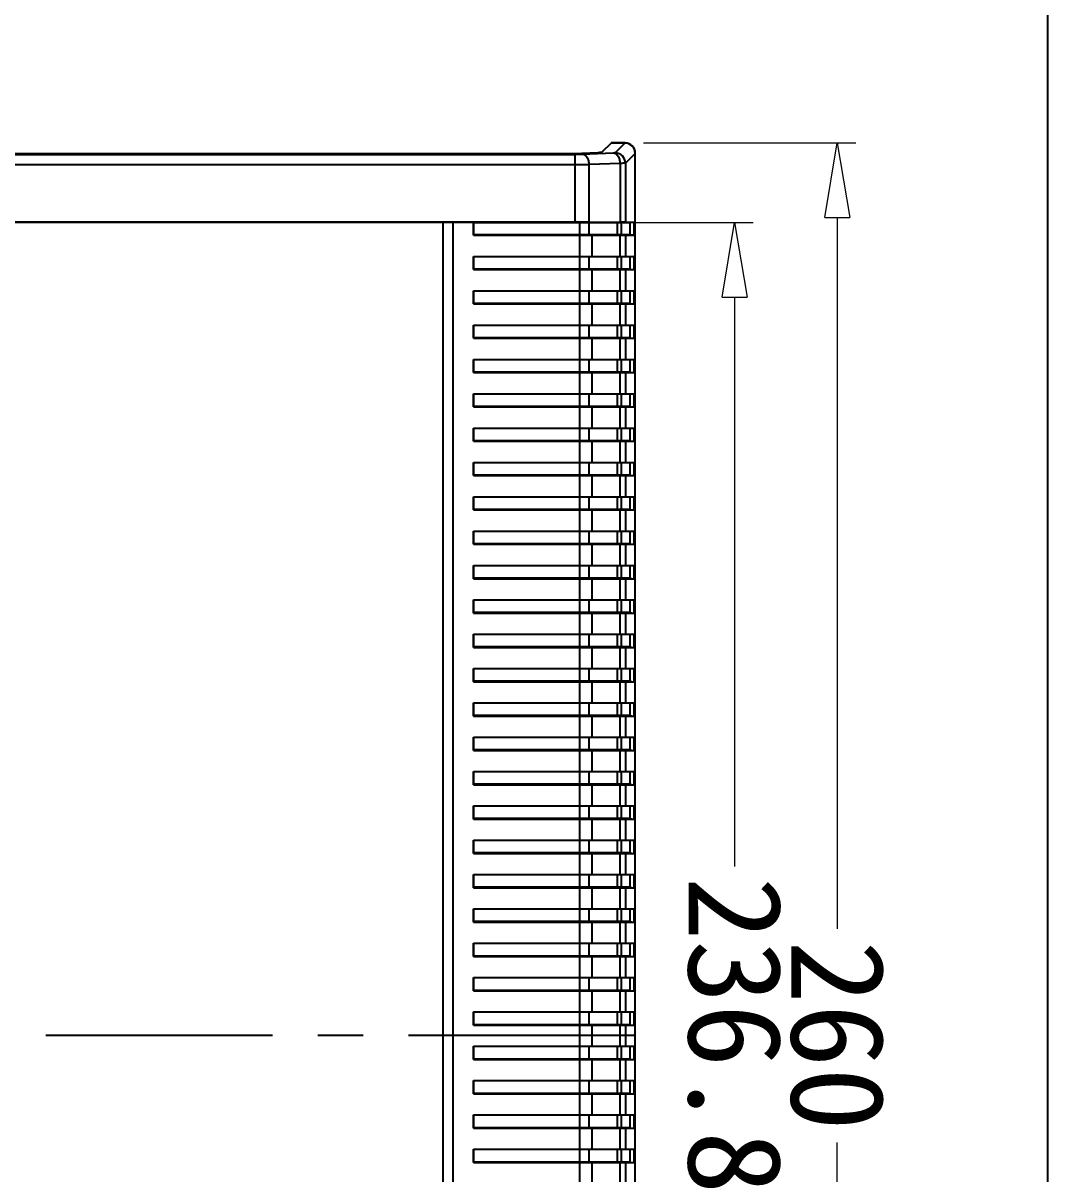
# Model space of a CAD drawing. Header units: millimetres. Extents: x 10368 to 13229, y -13270 to -11269.
# Drawn here: x 11633.5 to 11782.7, y -13098.8 to -12931.3 of the extents above; entities that cross this region are included whole.
import ezdxf

# ---------------------------------------------------------------- set-up
doc = ezdxf.new("R2010")
doc.units = ezdxf.units.MM
doc.linetypes.add('CENTER', pattern=[50.8, 31.75, -6.35, 6.35, -6.35])
doc.layers.add('dim', color=3, linetype='Continuous', lineweight=9)
doc.styles.add('FFS', font='simfang.ttf')
doc.dimstyles.new('YanXiu', dxfattribs={"dimtxt": 2.5, "dimasz": 2.2, "dimexe": 0.66, "dimexo": 0.66, "dimgap": 0.66, "dimtad": 0, "dimzin": 1, "dimdsep": 46, "dimtxsty": 'FFS', "dimcen": 0, "dimclrd": 256, "dimclre": 131, "dimclrt": 42, "dimazin": 0, "dimtfac": 1, "dimtofl": 0, "dimtmove": 0, "dimatfit": 3, "dimfxl": 0, "dimlwd": 5, "dimlwe": 5, "dimarcsym": 0})

# ---------------------------------------------------------------- blocks, each defined once
blk = doc.blocks.new('_ClosedBlank')
at = {"color": 0, "linetype": 'ByBlock', "lineweight": -2}
for p, q in [((-1, 0.167), (0, 0)), ((-1, 0.167), (-1, -0.167)), ((0, 0), (-1, -0.167))]:
    blk.add_line(p, q, dxfattribs=at)
blk = doc.blocks.new('*D30')
at = {"layer": 'Defpoints', "color": 0}
for p in [(-619.22, 912.88), (-661.67, 676.08), (-619.22, 676.08)]:
    blk.add_point(p, dxfattribs=at)
at = {"layer": 'dim', "color": 131, "lineweight": 5}
for p, q in [((-621.94, 912.88), (-664.38, 912.88)), ((-621.94, 676.08), (-664.38, 676.08))]:
    blk.add_line(p, q, dxfattribs=at)
at = {"layer": 'dim', "lineweight": 5}
for p, q in [((-661.67, 902), (-661.67, 819.11)), ((-661.67, 686.96), (-661.67, 769.86))]:
    blk.add_line(p, q, dxfattribs=at)
at = {"layer": 'dim', "lineweight": 5, "xscale": 10.88, "yscale": 10.88, "zscale": 10.88}
for p, rotation in [((-661.67, 912.88), 90), ((-661.67, 676.08), 270)]:
    blk.add_blockref('_ClosedBlank', p, dxfattribs=dict(at, rotation=rotation))
at = {"layer": 'dim', "color": 42, "insert": (-661.67, 794.48), "char_height": 13.6, "attachment_point": 5, "rotation": 90, "style": 'FFS'}
blk.add_mtext('236.8', dxfattribs=at)
blk = doc.blocks.new('*D31')
at = {"layer": 'Defpoints', "color": 0}
for p in [(-676.63, 924.48), (-645.73, 924.48), (-645.73, 664.48)]:
    blk.add_point(p, dxfattribs=at)
at = {"layer": 'dim', "color": 131, "lineweight": 5}
for p, q in [((-648.44, 924.48), (-679.35, 924.48)), ((-648.44, 664.48), (-679.35, 664.48))]:
    blk.add_line(p, q, dxfattribs=at)
at = {"layer": 'dim', "lineweight": 5}
for p, q in [((-676.63, 913.6), (-676.63, 810.03)), ((-676.63, 675.36), (-676.63, 778.94))]:
    blk.add_line(p, q, dxfattribs=at)
at = {"layer": 'dim', "lineweight": 5, "xscale": 10.88, "yscale": 10.88, "zscale": 10.88}
for p, rotation in [((-676.63, 924.48), 90), ((-676.63, 664.48), 270)]:
    blk.add_blockref('_ClosedBlank', p, dxfattribs=dict(at, rotation=rotation))
at = {"layer": 'dim', "color": 42, "insert": (-676.63, 794.48), "char_height": 13.6, "attachment_point": 5, "rotation": 90, "style": 'FFS'}
blk.add_mtext('260', dxfattribs=at)
blk = doc.blocks.new('u58')
at = {"color": 7, "linetype": 'Continuous'}
for p, q in [((-647.224, 937.658), (-647.224, 680.655)), ((-647.203, 937.636), (-647.203, 680.677)), ((-639.119, 690.676), (-639.119, 927.638)), ((-620.724, 927.609), (-620.724, 690.704)), ((-619.224, 927.557), (-619.224, 690.757)), ((-645.774, 827.609), (-645.774, 830.704)), ((-644.975, 827.609), (-644.975, 830.704)), ((-640.917, 827.609), (-640.917, 830.704)), ((-645.774, 827.609), (-647.006, 827.609)), ((-646.406, 827.557), (-647.006, 827.609)), ((-647.006, 825.704), (-647.006, 827.609)), ((-646.406, 827.557), (-623.724, 827.557)), ((-646.406, 825.757), (-646.406, 827.557)), ((-644.975, 827.609), (-645.774, 827.609)), ((-645.774, 827.609), (-645.175, 827.557)), ((-645.175, 825.757), (-645.175, 827.557)), ((-623.672, 827.609), (-644.975, 827.609)), ((-644.975, 827.609), (-644.56, 827.557)), ((-644.56, 825.757), (-644.56, 827.557)), ((-640.917, 827.609), (-640.502, 827.557)), ((-640.502, 827.557), (-640.502, 825.757)), ((-623.672, 827.609), (-623.724, 827.557)), ((-623.724, 827.557), (-623.724, 825.757)), ((-623.672, 827.609), (-623.672, 825.704)), ((-646.406, 825.757), (-647.006, 825.704)), ((-645.774, 825.704), (-647.006, 825.704)), ((-646.406, 825.757), (-623.724, 825.757)), ((-645.175, 825.757), (-645.774, 825.704)), ((-644.975, 825.704), (-645.774, 825.704)), ((-645.774, 822.609), (-645.774, 825.704)), ((-644.56, 825.757), (-644.975, 825.704)), ((-623.672, 825.704), (-644.975, 825.704)), ((-644.975, 822.609), (-644.975, 825.704)), ((-640.502, 825.757), (-640.917, 825.704)), ((-640.917, 822.609), (-640.917, 825.704)), ((-623.724, 825.757), (-623.672, 825.704)), ((-645.774, 822.609), (-647.006, 822.609)), ((-646.406, 822.557), (-647.006, 822.609)), ((-647.006, 820.704), (-647.006, 822.609)), ((-646.406, 822.557), (-623.724, 822.557)), ((-646.406, 820.757), (-646.406, 822.557)), ((-644.975, 822.609), (-645.774, 822.609)), ((-645.774, 822.609), (-645.175, 822.557)), ((-645.175, 820.757), (-645.175, 822.557)), ((-623.672, 822.609), (-644.975, 822.609)), ((-644.975, 822.609), (-644.56, 822.557)), ((-644.56, 820.757), (-644.56, 822.557)), ((-640.917, 822.609), (-640.502, 822.557)), ((-640.502, 822.557), (-640.502, 820.757)), ((-623.672, 822.609), (-623.724, 822.557)), ((-623.724, 822.557), (-623.724, 820.757)), ((-623.672, 822.609), (-623.672, 820.704)), ((-646.406, 820.757), (-647.006, 820.704)), ((-645.774, 820.704), (-647.006, 820.704)), ((-646.406, 820.757), (-623.724, 820.757)), ((-645.175, 820.757), (-645.774, 820.704)), ((-644.975, 820.704), (-645.774, 820.704)), ((-645.774, 817.609), (-645.774, 820.704)), ((-644.56, 820.757), (-644.975, 820.704)), ((-623.672, 820.704), (-644.975, 820.704)), ((-644.975, 817.609), (-644.975, 820.704)), ((-640.502, 820.757), (-640.917, 820.704)), ((-640.917, 817.609), (-640.917, 820.704)), ((-623.724, 820.757), (-623.672, 820.704)), ((-645.774, 817.609), (-647.006, 817.609)), ((-646.406, 817.557), (-647.006, 817.609)), ((-647.006, 815.704), (-647.006, 817.609)), ((-646.406, 817.557), (-623.724, 817.557)), ((-646.406, 815.757), (-646.406, 817.557)), ((-644.975, 817.609), (-645.774, 817.609)), ((-645.774, 817.609), (-645.175, 817.557)), ((-645.175, 815.757), (-645.175, 817.557)), ((-623.672, 817.609), (-644.975, 817.609)), ((-644.975, 817.609), (-644.56, 817.557)), ((-644.56, 815.757), (-644.56, 817.557)), ((-640.917, 817.609), (-640.502, 817.557)), ((-640.502, 817.557), (-640.502, 815.757)), ((-623.672, 817.609), (-623.724, 817.557)), ((-623.724, 817.557), (-623.724, 815.757)), ((-623.672, 817.609), (-623.672, 815.704)), ((-646.406, 815.757), (-647.006, 815.704)), ((-645.774, 815.704), (-647.006, 815.704)), ((-646.406, 815.757), (-623.724, 815.757)), ((-645.175, 815.757), (-645.774, 815.704)), ((-644.975, 815.704), (-645.774, 815.704)), ((-645.774, 812.609), (-645.774, 815.704)), ((-644.56, 815.757), (-644.975, 815.704)), ((-623.672, 815.704), (-644.975, 815.704)), ((-644.975, 812.609), (-644.975, 815.704)), ((-640.502, 815.757), (-640.917, 815.704)), ((-640.917, 812.609), (-640.917, 815.704)), ((-623.724, 815.757), (-623.672, 815.704)), ((-645.774, 812.609), (-647.006, 812.609)), ((-646.406, 812.557), (-647.006, 812.609)), ((-647.006, 810.704), (-647.006, 812.609)), ((-646.406, 812.557), (-623.724, 812.557)), ((-646.406, 810.757), (-646.406, 812.557)), ((-644.975, 812.609), (-645.774, 812.609)), ((-645.774, 812.609), (-645.175, 812.557)), ((-645.175, 810.757), (-645.175, 812.557)), ((-623.672, 812.609), (-644.975, 812.609)), ((-644.975, 812.609), (-644.56, 812.557)), ((-644.56, 810.757), (-644.56, 812.557)), ((-640.917, 812.609), (-640.502, 812.557)), ((-640.502, 812.557), (-640.502, 810.757)), ((-623.672, 812.609), (-623.724, 812.557)), ((-623.724, 812.557), (-623.724, 810.757)), ((-623.672, 812.609), (-623.672, 810.704)), ((-646.406, 810.757), (-647.006, 810.704)), ((-645.774, 810.704), (-647.006, 810.704)), ((-646.406, 810.757), (-623.724, 810.757)), ((-645.175, 810.757), (-645.774, 810.704)), ((-644.975, 810.704), (-645.774, 810.704)), ((-645.774, 807.609), (-645.774, 810.704)), ((-644.56, 810.757), (-644.975, 810.704)), ((-623.672, 810.704), (-644.975, 810.704)), ((-644.975, 807.609), (-644.975, 810.704)), ((-640.502, 810.757), (-640.917, 810.704)), ((-640.917, 807.609), (-640.917, 810.704)), ((-623.724, 810.757), (-623.672, 810.704)), ((-645.774, 807.609), (-647.006, 807.609)), ((-646.406, 807.557), (-647.006, 807.609)), ((-647.006, 805.704), (-647.006, 807.609)), ((-646.406, 807.557), (-623.724, 807.557)), ((-646.406, 805.757), (-646.406, 807.557)), ((-644.975, 807.609), (-645.774, 807.609)), ((-645.774, 807.609), (-645.175, 807.557)), ((-645.175, 805.757), (-645.175, 807.557)), ((-623.672, 807.609), (-644.975, 807.609)), ((-644.975, 807.609), (-644.56, 807.557)), ((-644.56, 805.757), (-644.56, 807.557)), ((-640.917, 807.609), (-640.502, 807.557)), ((-640.502, 807.557), (-640.502, 805.757)), ((-623.672, 807.609), (-623.724, 807.557)), ((-623.724, 807.557), (-623.724, 805.757)), ((-623.672, 807.609), (-623.672, 805.704)), ((-646.406, 805.757), (-647.006, 805.704)), ((-645.774, 805.704), (-647.006, 805.704)), ((-646.406, 805.757), (-623.724, 805.757)), ((-645.175, 805.757), (-645.774, 805.704)), ((-644.975, 805.704), (-645.774, 805.704)), ((-645.774, 802.609), (-645.774, 805.704)), ((-644.56, 805.757), (-644.975, 805.704)), ((-623.672, 805.704), (-644.975, 805.704)), ((-644.975, 802.609), (-644.975, 805.704)), ((-640.502, 805.757), (-640.917, 805.704)), ((-640.917, 802.609), (-640.917, 805.704)), ((-623.724, 805.757), (-623.672, 805.704)), ((-645.774, 802.609), (-647.006, 802.609)), ((-646.406, 802.557), (-647.006, 802.609)), ((-647.006, 800.704), (-647.006, 802.609)), ((-646.406, 802.557), (-623.724, 802.557)), ((-646.406, 800.757), (-646.406, 802.557)), ((-644.975, 802.609), (-645.774, 802.609)), ((-645.774, 802.609), (-645.175, 802.557)), ((-645.175, 800.757), (-645.175, 802.557)), ((-623.672, 802.609), (-644.975, 802.609)), ((-644.975, 802.609), (-644.56, 802.557)), ((-644.56, 800.757), (-644.56, 802.557)), ((-640.917, 802.609), (-640.502, 802.557)), ((-640.502, 802.557), (-640.502, 800.757)), ((-623.672, 802.609), (-623.724, 802.557)), ((-623.724, 802.557), (-623.724, 800.757)), ((-623.672, 802.609), (-623.672, 800.704)), ((-646.406, 800.757), (-647.006, 800.704)), ((-645.774, 800.704), (-647.006, 800.704)), ((-646.406, 800.757), (-623.724, 800.757)), ((-645.175, 800.757), (-645.774, 800.704)), ((-644.975, 800.704), (-645.774, 800.704)), ((-645.774, 797.609), (-645.774, 800.704)), ((-644.56, 800.757), (-644.975, 800.704)), ((-623.672, 800.704), (-644.975, 800.704)), ((-644.975, 797.609), (-644.975, 800.704)), ((-640.502, 800.757), (-640.917, 800.704)), ((-640.917, 797.609), (-640.917, 800.704)), ((-623.724, 800.757), (-623.672, 800.704)), ((-646.406, 797.557), (-647.006, 797.609)), ((-645.774, 797.609), (-647.006, 797.609)), ((-647.006, 795.704), (-647.006, 797.609)), ((-646.406, 797.557), (-623.724, 797.557)), ((-646.406, 795.757), (-646.406, 797.557)), ((-645.774, 797.609), (-645.175, 797.557)), ((-644.975, 797.609), (-645.774, 797.609)), ((-645.175, 795.757), (-645.175, 797.557)), ((-623.672, 797.609), (-644.975, 797.609)), ((-644.975, 797.609), (-644.56, 797.557)), ((-644.56, 795.757), (-644.56, 797.557)), ((-640.917, 797.609), (-640.502, 797.557)), ((-640.502, 797.557), (-640.502, 795.757)), ((-623.672, 797.609), (-623.724, 797.557)), ((-623.724, 797.557), (-623.724, 795.757)), ((-623.672, 797.609), (-623.672, 795.704)), ((-646.406, 795.757), (-647.006, 795.704)), ((-645.774, 795.704), (-647.006, 795.704)), ((-646.406, 795.757), (-623.724, 795.757)), ((-645.175, 795.757), (-645.774, 795.704)), ((-644.975, 795.704), (-645.774, 795.704)), ((-645.774, 792.609), (-645.774, 795.704)), ((-644.56, 795.757), (-644.975, 795.704)), ((-623.672, 795.704), (-644.975, 795.704)), ((-644.975, 792.609), (-644.975, 795.704)), ((-640.502, 795.757), (-640.917, 795.704)), ((-640.917, 792.609), (-640.917, 795.704)), ((-623.724, 795.757), (-623.672, 795.704)), ((-645.774, 792.609), (-647.006, 792.609)), ((-646.406, 792.557), (-647.006, 792.609)), ((-647.006, 790.704), (-647.006, 792.609)), ((-646.406, 792.557), (-623.724, 792.557)), ((-646.406, 790.757), (-646.406, 792.557)), ((-644.975, 792.609), (-645.774, 792.609)), ((-645.774, 792.609), (-645.175, 792.557)), ((-645.175, 790.757), (-645.175, 792.557)), ((-623.672, 792.609), (-644.975, 792.609)), ((-644.975, 792.609), (-644.56, 792.557)), ((-644.56, 790.757), (-644.56, 792.557)), ((-640.917, 792.609), (-640.502, 792.557)), ((-640.502, 792.557), (-640.502, 790.757)), ((-623.672, 792.609), (-623.724, 792.557)), ((-623.724, 792.557), (-623.724, 790.757)), ((-623.672, 792.609), (-623.672, 790.704)), ((-646.406, 790.757), (-647.006, 790.704)), ((-645.774, 790.704), (-647.006, 790.704)), ((-646.406, 790.757), (-623.724, 790.757)), ((-645.175, 790.757), (-645.774, 790.704)), ((-644.975, 790.704), (-645.774, 790.704)), ((-645.774, 787.609), (-645.774, 790.704)), ((-644.56, 790.757), (-644.975, 790.704)), ((-623.672, 790.704), (-644.975, 790.704)), ((-644.975, 787.609), (-644.975, 790.704)), ((-640.502, 790.757), (-640.917, 790.704)), ((-640.917, 787.609), (-640.917, 790.704)), ((-623.724, 790.757), (-623.672, 790.704)), ((-645.774, 787.609), (-647.006, 787.609)), ((-646.406, 787.557), (-647.006, 787.609)), ((-647.006, 785.704), (-647.006, 787.609)), ((-646.406, 787.557), (-623.724, 787.557)), ((-646.406, 785.757), (-646.406, 787.557)), ((-644.975, 787.609), (-645.774, 787.609)), ((-645.774, 787.609), (-645.175, 787.557)), ((-645.175, 785.757), (-645.175, 787.557)), ((-623.672, 787.609), (-644.975, 787.609)), ((-644.975, 787.609), (-644.56, 787.557)), ((-644.56, 785.757), (-644.56, 787.557)), ((-640.917, 787.609), (-640.502, 787.557)), ((-640.502, 787.557), (-640.502, 785.757)), ((-623.672, 787.609), (-623.724, 787.557)), ((-623.724, 787.557), (-623.724, 785.757)), ((-623.672, 787.609), (-623.672, 785.704)), ((-646.406, 785.757), (-647.006, 785.704)), ((-645.774, 785.704), (-647.006, 785.704)), ((-646.406, 785.757), (-623.724, 785.757)), ((-645.175, 785.757), (-645.774, 785.704)), ((-644.975, 785.704), (-645.774, 785.704)), ((-645.774, 782.609), (-645.774, 785.704)), ((-644.56, 785.757), (-644.975, 785.704)), ((-623.672, 785.704), (-644.975, 785.704)), ((-644.975, 782.609), (-644.975, 785.704)), ((-640.502, 785.757), (-640.917, 785.704)), ((-640.917, 782.609), (-640.917, 785.704)), ((-623.724, 785.757), (-623.672, 785.704)), ((-645.774, 782.609), (-647.006, 782.609)), ((-646.406, 782.557), (-647.006, 782.609)), ((-647.006, 780.704), (-647.006, 782.609)), ((-646.406, 782.557), (-623.724, 782.557)), ((-646.406, 780.757), (-646.406, 782.557)), ((-644.975, 782.609), (-645.774, 782.609)), ((-645.774, 782.609), (-645.175, 782.557)), ((-645.175, 780.757), (-645.175, 782.557)), ((-623.672, 782.609), (-644.975, 782.609)), ((-644.975, 782.609), (-644.56, 782.557)), ((-644.56, 780.757), (-644.56, 782.557)), ((-640.917, 782.609), (-640.502, 782.557)), ((-640.502, 782.557), (-640.502, 780.757)), ((-623.672, 782.609), (-623.724, 782.557)), ((-623.724, 782.557), (-623.724, 780.757)), ((-623.672, 782.609), (-623.672, 780.704)), ((-646.406, 780.757), (-647.006, 780.704)), ((-645.774, 780.704), (-647.006, 780.704)), ((-646.406, 780.757), (-623.724, 780.757)), ((-645.175, 780.757), (-645.774, 780.704)), ((-644.975, 780.704), (-645.774, 780.704)), ((-645.774, 777.609), (-645.774, 780.704)), ((-644.56, 780.757), (-644.975, 780.704)), ((-623.672, 780.704), (-644.975, 780.704)), ((-644.975, 777.609), (-644.975, 780.704)), ((-640.502, 780.757), (-640.917, 780.704)), ((-640.917, 777.609), (-640.917, 780.704)), ((-623.724, 780.757), (-623.672, 780.704)), ((-645.774, 777.609), (-647.006, 777.609)), ((-646.406, 777.557), (-647.006, 777.609)), ((-647.006, 775.704), (-647.006, 777.609)), ((-646.406, 777.557), (-623.724, 777.557)), ((-646.406, 775.757), (-646.406, 777.557)), ((-644.975, 777.609), (-645.774, 777.609)), ((-645.774, 777.609), (-645.175, 777.557)), ((-645.175, 775.757), (-645.175, 777.557)), ((-623.672, 777.609), (-644.975, 777.609)), ((-644.975, 777.609), (-644.56, 777.557)), ((-644.56, 775.757), (-644.56, 777.557)), ((-640.917, 777.609), (-640.502, 777.557)), ((-640.502, 777.557), (-640.502, 775.757)), ((-623.672, 777.609), (-623.724, 777.557)), ((-623.724, 777.557), (-623.724, 775.757)), ((-623.672, 777.609), (-623.672, 775.704)), ((-646.406, 775.757), (-647.006, 775.704)), ((-645.774, 775.704), (-647.006, 775.704)), ((-646.406, 775.757), (-623.724, 775.757)), ((-645.175, 775.757), (-645.774, 775.704)), ((-644.975, 775.704), (-645.774, 775.704)), ((-645.774, 772.609), (-645.774, 775.704)), ((-644.56, 775.757), (-644.975, 775.704)), ((-623.672, 775.704), (-644.975, 775.704)), ((-644.975, 772.609), (-644.975, 775.704)), ((-640.502, 775.757), (-640.917, 775.704)), ((-640.917, 772.609), (-640.917, 775.704)), ((-623.724, 775.757), (-623.672, 775.704)), ((-645.774, 772.609), (-647.006, 772.609)), ((-646.406, 772.557), (-647.006, 772.609)), ((-647.006, 770.704), (-647.006, 772.609)), ((-646.406, 772.557), (-623.724, 772.557)), ((-646.406, 770.757), (-646.406, 772.557)), ((-644.975, 772.609), (-645.774, 772.609)), ((-645.774, 772.609), (-645.175, 772.557)), ((-645.175, 770.757), (-645.175, 772.557)), ((-623.672, 772.609), (-644.975, 772.609)), ((-644.975, 772.609), (-644.56, 772.557)), ((-644.56, 770.757), (-644.56, 772.557)), ((-640.917, 772.609), (-640.502, 772.557)), ((-640.502, 772.557), (-640.502, 770.757)), ((-623.672, 772.609), (-623.724, 772.557)), ((-623.724, 772.557), (-623.724, 770.757)), ((-623.672, 772.609), (-623.672, 770.704)), ((-646.406, 770.757), (-647.006, 770.704)), ((-645.774, 770.704), (-647.006, 770.704)), ((-646.406, 770.757), (-623.724, 770.757)), ((-645.175, 770.757), (-645.774, 770.704)), ((-644.975, 770.704), (-645.774, 770.704)), ((-645.774, 767.609), (-645.774, 770.704)), ((-644.56, 770.757), (-644.975, 770.704)), ((-623.672, 770.704), (-644.975, 770.704)), ((-644.975, 767.609), (-644.975, 770.704)), ((-640.502, 770.757), (-640.917, 770.704)), ((-640.917, 767.609), (-640.917, 770.704)), ((-623.724, 770.757), (-623.672, 770.704)), ((-645.774, 767.609), (-647.006, 767.609)), ((-646.406, 767.557), (-647.006, 767.609)), ((-647.006, 765.704), (-647.006, 767.609)), ((-646.406, 767.557), (-623.724, 767.557)), ((-646.406, 765.757), (-646.406, 767.557)), ((-644.975, 767.609), (-645.774, 767.609)), ((-645.774, 767.609), (-645.175, 767.557)), ((-645.175, 765.757), (-645.175, 767.557)), ((-623.672, 767.609), (-644.975, 767.609)), ((-644.975, 767.609), (-644.56, 767.557)), ((-644.56, 765.757), (-644.56, 767.557)), ((-640.917, 767.609), (-640.502, 767.557)), ((-640.502, 767.557), (-640.502, 765.757)), ((-623.672, 767.609), (-623.724, 767.557)), ((-623.724, 767.557), (-623.724, 765.757)), ((-623.672, 767.609), (-623.672, 765.704)), ((-646.406, 765.757), (-647.006, 765.704)), ((-645.774, 765.704), (-647.006, 765.704)), ((-646.406, 765.757), (-623.724, 765.757)), ((-645.175, 765.757), (-645.774, 765.704)), ((-644.975, 765.704), (-645.774, 765.704)), ((-645.774, 762.609), (-645.774, 765.704)), ((-644.56, 765.757), (-644.975, 765.704)), ((-623.672, 765.704), (-644.975, 765.704)), ((-644.975, 762.609), (-644.975, 765.704)), ((-640.502, 765.757), (-640.917, 765.704)), ((-640.917, 762.609), (-640.917, 765.704)), ((-623.724, 765.757), (-623.672, 765.704)), ((-645.774, 762.609), (-647.006, 762.609)), ((-646.406, 762.557), (-647.006, 762.609)), ((-647.006, 760.704), (-647.006, 762.609)), ((-646.406, 762.557), (-623.724, 762.557)), ((-646.406, 760.757), (-646.406, 762.557)), ((-644.975, 762.609), (-645.774, 762.609)), ((-645.774, 762.609), (-645.175, 762.557)), ((-645.175, 760.757), (-645.175, 762.557)), ((-623.672, 762.609), (-644.975, 762.609)), ((-644.975, 762.609), (-644.56, 762.557)), ((-644.56, 760.757), (-644.56, 762.557)), ((-640.917, 762.609), (-640.502, 762.557)), ((-640.502, 762.557), (-640.502, 760.757)), ((-623.672, 762.609), (-623.724, 762.557)), ((-623.724, 762.557), (-623.724, 760.757)), ((-623.672, 762.609), (-623.672, 760.704)), ((-646.406, 760.757), (-647.006, 760.704)), ((-645.774, 760.704), (-647.006, 760.704)), ((-646.406, 760.757), (-623.724, 760.757)), ((-645.175, 760.757), (-645.774, 760.704)), ((-644.975, 760.704), (-645.774, 760.704)), ((-645.774, 757.609), (-645.774, 760.704)), ((-644.56, 760.757), (-644.975, 760.704)), ((-623.672, 760.704), (-644.975, 760.704)), ((-644.975, 757.609), (-644.975, 760.704)), ((-640.502, 760.757), (-640.917, 760.704)), ((-640.917, 757.609), (-640.917, 760.704)), ((-623.724, 760.757), (-623.672, 760.704)), ((-645.774, 757.609), (-647.006, 757.609)), ((-646.406, 757.557), (-647.006, 757.609)), ((-647.006, 755.704), (-647.006, 757.609)), ((-646.406, 757.557), (-623.724, 757.557)), ((-646.406, 755.757), (-646.406, 757.557)), ((-644.975, 757.609), (-645.774, 757.609)), ((-645.774, 757.609), (-645.175, 757.557)), ((-645.175, 755.757), (-645.175, 757.557)), ((-623.672, 757.609), (-644.975, 757.609)), ((-644.975, 757.609), (-644.56, 757.557)), ((-644.56, 755.757), (-644.56, 757.557)), ((-640.917, 757.609), (-640.502, 757.557)), ((-640.502, 757.557), (-640.502, 755.757)), ((-623.672, 757.609), (-623.724, 757.557)), ((-623.724, 757.557), (-623.724, 755.757)), ((-623.672, 757.609), (-623.672, 755.704)), ((-646.406, 755.757), (-647.006, 755.704)), ((-645.774, 755.704), (-647.006, 755.704)), ((-646.406, 755.757), (-623.724, 755.757)), ((-645.175, 755.757), (-645.774, 755.704)), ((-644.975, 755.704), (-645.774, 755.704)), ((-645.774, 752.609), (-645.774, 755.704)), ((-644.56, 755.757), (-644.975, 755.704)), ((-623.672, 755.704), (-644.975, 755.704)), ((-644.975, 752.609), (-644.975, 755.704)), ((-640.502, 755.757), (-640.917, 755.704)), ((-640.917, 752.609), (-640.917, 755.704)), ((-623.724, 755.757), (-623.672, 755.704)), ((-645.774, 752.609), (-647.006, 752.609)), ((-646.406, 752.557), (-647.006, 752.609)), ((-647.006, 750.704), (-647.006, 752.609)), ((-646.406, 752.557), (-623.724, 752.557)), ((-646.406, 750.757), (-646.406, 752.557)), ((-644.975, 752.609), (-645.774, 752.609)), ((-645.774, 752.609), (-645.175, 752.557)), ((-645.175, 750.757), (-645.175, 752.557)), ((-623.672, 752.609), (-644.975, 752.609)), ((-644.975, 752.609), (-644.56, 752.557)), ((-644.56, 750.757), (-644.56, 752.557)), ((-640.917, 752.609), (-640.502, 752.557)), ((-640.502, 752.557), (-640.502, 750.757)), ((-623.672, 752.609), (-623.724, 752.557)), ((-623.724, 752.557), (-623.724, 750.757)), ((-623.672, 752.609), (-623.672, 750.704)), ((-646.406, 750.757), (-647.006, 750.704)), ((-645.774, 750.704), (-647.006, 750.704)), ((-646.406, 750.757), (-623.724, 750.757)), ((-645.175, 750.757), (-645.774, 750.704)), ((-644.975, 750.704), (-645.774, 750.704)), ((-645.774, 747.609), (-645.774, 750.704)), ((-644.56, 750.757), (-644.975, 750.704)), ((-623.672, 750.704), (-644.975, 750.704)), ((-644.975, 747.609), (-644.975, 750.704)), ((-640.502, 750.757), (-640.917, 750.704)), ((-640.917, 747.609), (-640.917, 750.704)), ((-623.724, 750.757), (-623.672, 750.704)), ((-645.774, 747.609), (-647.006, 747.609)), ((-646.406, 747.557), (-647.006, 747.609)), ((-647.006, 745.704), (-647.006, 747.609)), ((-646.406, 747.557), (-623.724, 747.557)), ((-646.406, 745.757), (-646.406, 747.557)), ((-644.975, 747.609), (-645.774, 747.609)), ((-645.774, 747.609), (-645.175, 747.557)), ((-645.175, 745.757), (-645.175, 747.557)), ((-623.672, 747.609), (-644.975, 747.609)), ((-644.975, 747.609), (-644.56, 747.557)), ((-644.56, 745.757), (-644.56, 747.557)), ((-640.917, 747.609), (-640.502, 747.557)), ((-640.502, 747.557), (-640.502, 745.757)), ((-623.672, 747.609), (-623.724, 747.557)), ((-623.724, 747.557), (-623.724, 745.757)), ((-623.672, 747.609), (-623.672, 745.704)), ((-646.406, 745.757), (-647.006, 745.704)), ((-645.774, 745.704), (-647.006, 745.704)), ((-646.406, 745.757), (-623.724, 745.757)), ((-645.175, 745.757), (-645.774, 745.704)), ((-644.975, 745.704), (-645.774, 745.704)), ((-645.774, 742.609), (-645.774, 745.704)), ((-644.56, 745.757), (-644.975, 745.704)), ((-623.672, 745.704), (-644.975, 745.704)), ((-644.975, 742.609), (-644.975, 745.704)), ((-640.502, 745.757), (-640.917, 745.704)), ((-640.917, 742.609), (-640.917, 745.704)), ((-623.724, 745.757), (-623.672, 745.704)), ((-645.774, 742.609), (-647.006, 742.609)), ((-646.406, 742.557), (-647.006, 742.609)), ((-647.006, 740.704), (-647.006, 742.609)), ((-646.406, 742.557), (-623.724, 742.557)), ((-646.406, 740.757), (-646.406, 742.557)), ((-644.975, 742.609), (-645.774, 742.609)), ((-645.774, 742.609), (-645.175, 742.557)), ((-645.175, 740.757), (-645.175, 742.557)), ((-623.672, 742.609), (-644.975, 742.609)), ((-644.975, 742.609), (-644.56, 742.557)), ((-644.56, 740.757), (-644.56, 742.557)), ((-640.917, 742.609), (-640.502, 742.557)), ((-640.502, 742.557), (-640.502, 740.757)), ((-623.672, 742.609), (-623.724, 742.557)), ((-623.724, 742.557), (-623.724, 740.757)), ((-623.672, 742.609), (-623.672, 740.704)), ((-646.406, 740.757), (-647.006, 740.704)), ((-645.774, 740.704), (-647.006, 740.704)), ((-646.406, 740.757), (-623.724, 740.757)), ((-645.175, 740.757), (-645.774, 740.704)), ((-644.975, 740.704), (-645.774, 740.704)), ((-645.774, 737.609), (-645.774, 740.704)), ((-644.56, 740.757), (-644.975, 740.704)), ((-623.672, 740.704), (-644.975, 740.704)), ((-644.975, 737.609), (-644.975, 740.704)), ((-640.502, 740.757), (-640.917, 740.704)), ((-640.917, 737.609), (-640.917, 740.704)), ((-623.724, 740.757), (-623.672, 740.704)), ((-645.774, 737.609), (-647.006, 737.609)), ((-646.406, 737.557), (-647.006, 737.609)), ((-647.006, 735.704), (-647.006, 737.609)), ((-646.406, 737.557), (-623.724, 737.557)), ((-646.406, 735.757), (-646.406, 737.557)), ((-644.975, 737.609), (-645.774, 737.609)), ((-645.774, 737.609), (-645.175, 737.557)), ((-645.175, 735.757), (-645.175, 737.557)), ((-623.672, 737.609), (-644.975, 737.609)), ((-644.975, 737.609), (-644.56, 737.557)), ((-644.56, 735.757), (-644.56, 737.557)), ((-640.917, 737.609), (-640.502, 737.557)), ((-640.502, 737.557), (-640.502, 735.757)), ((-623.672, 737.609), (-623.724, 737.557)), ((-623.724, 737.557), (-623.724, 735.757)), ((-623.672, 737.609), (-623.672, 735.704)), ((-646.406, 735.757), (-647.006, 735.704)), ((-645.774, 735.704), (-647.006, 735.704)), ((-646.406, 735.757), (-623.724, 735.757)), ((-645.175, 735.757), (-645.774, 735.704)), ((-644.975, 735.704), (-645.774, 735.704)), ((-645.774, 732.609), (-645.774, 735.704)), ((-644.56, 735.757), (-644.975, 735.704)), ((-623.672, 735.704), (-644.975, 735.704)), ((-644.975, 732.609), (-644.975, 735.704)), ((-640.502, 735.757), (-640.917, 735.704)), ((-640.917, 732.609), (-640.917, 735.704)), ((-623.724, 735.757), (-623.672, 735.704)), ((-646.406, 732.557), (-647.006, 732.609)), ((-645.774, 732.609), (-647.006, 732.609)), ((-647.006, 730.704), (-647.006, 732.609)), ((-646.406, 732.557), (-623.724, 732.557)), ((-646.406, 730.757), (-646.406, 732.557)), ((-645.774, 732.609), (-645.175, 732.557)), ((-644.975, 732.609), (-645.774, 732.609)), ((-645.175, 730.757), (-645.175, 732.557)), ((-623.672, 732.609), (-644.975, 732.609)), ((-644.975, 732.609), (-644.56, 732.557)), ((-644.56, 730.757), (-644.56, 732.557)), ((-640.917, 732.609), (-640.502, 732.557)), ((-640.502, 732.557), (-640.502, 730.757)), ((-623.672, 732.609), (-623.724, 732.557)), ((-623.724, 732.557), (-623.724, 730.757)), ((-623.672, 732.609), (-623.672, 730.704)), ((-646.406, 730.757), (-647.006, 730.704)), ((-645.774, 730.704), (-647.006, 730.704)), ((-646.406, 730.757), (-623.724, 730.757)), ((-645.175, 730.757), (-645.774, 730.704)), ((-644.975, 730.704), (-645.774, 730.704)), ((-645.774, 727.609), (-645.774, 730.704)), ((-644.56, 730.757), (-644.975, 730.704)), ((-623.672, 730.704), (-644.975, 730.704)), ((-644.975, 727.609), (-644.975, 730.704)), ((-640.502, 730.757), (-640.917, 730.704)), ((-640.917, 727.609), (-640.917, 730.704)), ((-623.724, 730.757), (-623.672, 730.704)), ((-645.774, 727.609), (-647.006, 727.609)), ((-646.406, 727.557), (-647.006, 727.609)), ((-647.006, 725.704), (-647.006, 727.609)), ((-646.406, 727.557), (-623.724, 727.557)), ((-646.406, 725.757), (-646.406, 727.557)), ((-644.975, 727.609), (-645.774, 727.609)), ((-645.774, 727.609), (-645.175, 727.557)), ((-645.175, 725.757), (-645.175, 727.557)), ((-623.672, 727.609), (-644.975, 727.609)), ((-644.975, 727.609), (-644.56, 727.557)), ((-644.56, 725.757), (-644.56, 727.557)), ((-640.917, 727.609), (-640.502, 727.557)), ((-640.502, 727.557), (-640.502, 725.757)), ((-623.672, 727.609), (-623.724, 727.557)), ((-623.724, 727.557), (-623.724, 725.757)), ((-623.672, 727.609), (-623.672, 725.704)), ((-646.406, 725.757), (-647.006, 725.704)), ((-645.774, 725.704), (-647.006, 725.704)), ((-646.406, 725.757), (-623.724, 725.757)), ((-645.175, 725.757), (-645.774, 725.704)), ((-644.975, 725.704), (-645.774, 725.704)), ((-645.774, 722.609), (-645.774, 725.704)), ((-644.56, 725.757), (-644.975, 725.704)), ((-623.672, 725.704), (-644.975, 725.704)), ((-644.975, 722.609), (-644.975, 725.704)), ((-640.502, 725.757), (-640.917, 725.704)), ((-640.917, 722.609), (-640.917, 725.704)), ((-623.724, 725.757), (-623.672, 725.704)), ((-645.774, 722.609), (-647.006, 722.609)), ((-646.406, 722.557), (-647.006, 722.609)), ((-647.006, 720.704), (-647.006, 722.609)), ((-646.406, 722.557), (-623.724, 722.557)), ((-646.406, 720.757), (-646.406, 722.557)), ((-644.975, 722.609), (-645.774, 722.609)), ((-645.774, 722.609), (-645.175, 722.557)), ((-645.175, 720.757), (-645.175, 722.557)), ((-623.672, 722.609), (-644.975, 722.609)), ((-644.975, 722.609), (-644.56, 722.557)), ((-644.56, 720.757), (-644.56, 722.557)), ((-640.917, 722.609), (-640.502, 722.557)), ((-640.502, 722.557), (-640.502, 720.757)), ((-623.672, 722.609), (-623.724, 722.557)), ((-623.724, 722.557), (-623.724, 720.757)), ((-623.672, 722.609), (-623.672, 720.704)), ((-646.406, 720.757), (-647.006, 720.704)), ((-645.774, 720.704), (-647.006, 720.704)), ((-646.406, 720.757), (-623.724, 720.757)), ((-645.175, 720.757), (-645.774, 720.704)), ((-644.975, 720.704), (-645.774, 720.704)), ((-645.774, 717.609), (-645.774, 720.704)), ((-644.56, 720.757), (-644.975, 720.704)), ((-623.672, 720.704), (-644.975, 720.704)), ((-644.975, 717.609), (-644.975, 720.704)), ((-640.502, 720.757), (-640.917, 720.704)), ((-640.917, 717.609), (-640.917, 720.704)), ((-623.724, 720.757), (-623.672, 720.704)), ((-645.774, 717.609), (-647.006, 717.609)), ((-646.406, 717.557), (-647.006, 717.609)), ((-647.006, 715.704), (-647.006, 717.609)), ((-646.406, 717.557), (-623.724, 717.557)), ((-646.406, 715.757), (-646.406, 717.557)), ((-644.975, 717.609), (-645.774, 717.609)), ((-645.774, 717.609), (-645.175, 717.557)), ((-645.175, 715.757), (-645.175, 717.557)), ((-623.672, 717.609), (-644.975, 717.609)), ((-644.975, 717.609), (-644.56, 717.557)), ((-644.56, 715.757), (-644.56, 717.557)), ((-640.917, 717.609), (-640.502, 717.557)), ((-640.502, 717.557), (-640.502, 715.757)), ((-623.672, 717.609), (-623.724, 717.557)), ((-623.724, 717.557), (-623.724, 715.757)), ((-623.672, 717.609), (-623.672, 715.704)), ((-646.406, 715.757), (-647.006, 715.704)), ((-645.774, 715.704), (-647.006, 715.704)), ((-646.406, 715.757), (-623.724, 715.757)), ((-645.175, 715.757), (-645.774, 715.704)), ((-644.975, 715.704), (-645.774, 715.704)), ((-645.774, 712.609), (-645.774, 715.704)), ((-644.56, 715.757), (-644.975, 715.704)), ((-623.672, 715.704), (-644.975, 715.704)), ((-644.975, 712.609), (-644.975, 715.704)), ((-640.502, 715.757), (-640.917, 715.704)), ((-640.917, 712.609), (-640.917, 715.704)), ((-623.724, 715.757), (-623.672, 715.704)), ((-645.774, 712.609), (-647.006, 712.609)), ((-646.406, 712.557), (-647.006, 712.609)), ((-647.006, 710.704), (-647.006, 712.609)), ((-646.406, 712.557), (-623.724, 712.557)), ((-646.406, 710.757), (-646.406, 712.557)), ((-644.975, 712.609), (-645.774, 712.609)), ((-645.774, 712.609), (-645.175, 712.557)), ((-645.175, 710.757), (-645.175, 712.557)), ((-623.672, 712.609), (-644.975, 712.609)), ((-644.975, 712.609), (-644.56, 712.557)), ((-644.56, 710.757), (-644.56, 712.557)), ((-640.917, 712.609), (-640.502, 712.557)), ((-640.502, 712.557), (-640.502, 710.757)), ((-623.672, 712.609), (-623.724, 712.557)), ((-623.724, 712.557), (-623.724, 710.757)), ((-623.672, 712.609), (-623.672, 710.704)), ((-646.406, 710.757), (-647.006, 710.704)), ((-645.774, 710.704), (-647.006, 710.704)), ((-646.406, 710.757), (-623.724, 710.757)), ((-645.175, 710.757), (-645.774, 710.704)), ((-644.975, 710.704), (-645.774, 710.704)), ((-645.774, 707.609), (-645.774, 710.704)), ((-644.56, 710.757), (-644.975, 710.704)), ((-623.672, 710.704), (-644.975, 710.704)), ((-644.975, 707.609), (-644.975, 710.704)), ((-640.502, 710.757), (-640.917, 710.704)), ((-640.917, 707.609), (-640.917, 710.704)), ((-623.724, 710.757), (-623.672, 710.704)), ((-645.774, 707.609), (-647.006, 707.609)), ((-646.406, 707.557), (-647.006, 707.609)), ((-647.006, 705.704), (-647.006, 707.609)), ((-646.406, 707.557), (-623.724, 707.557)), ((-646.406, 705.757), (-646.406, 707.557)), ((-644.975, 707.609), (-645.774, 707.609)), ((-645.774, 707.609), (-645.175, 707.557)), ((-645.175, 705.757), (-645.175, 707.557)), ((-623.672, 707.609), (-644.975, 707.609)), ((-644.975, 707.609), (-644.56, 707.557)), ((-644.56, 705.757), (-644.56, 707.557)), ((-640.917, 707.609), (-640.502, 707.557)), ((-640.502, 707.557), (-640.502, 705.757)), ((-623.672, 707.609), (-623.724, 707.557)), ((-623.724, 707.557), (-623.724, 705.757)), ((-623.672, 707.609), (-623.672, 705.704)), ((-646.406, 705.757), (-647.006, 705.704)), ((-645.774, 705.704), (-647.006, 705.704)), ((-646.406, 705.757), (-623.724, 705.757)), ((-645.175, 705.757), (-645.774, 705.704)), ((-644.975, 705.704), (-645.774, 705.704)), ((-645.774, 702.609), (-645.774, 705.704)), ((-644.56, 705.757), (-644.975, 705.704)), ((-623.672, 705.704), (-644.975, 705.704)), ((-644.975, 702.609), (-644.975, 705.704)), ((-640.502, 705.757), (-640.917, 705.704)), ((-640.917, 702.609), (-640.917, 705.704)), ((-623.724, 705.757), (-623.672, 705.704)), ((-645.774, 702.609), (-647.006, 702.609)), ((-646.406, 702.557), (-647.006, 702.609)), ((-647.006, 700.704), (-647.006, 702.609)), ((-646.406, 702.557), (-623.724, 702.557)), ((-646.406, 700.757), (-646.406, 702.557)), ((-644.975, 702.609), (-645.774, 702.609)), ((-645.774, 702.609), (-645.175, 702.557)), ((-645.175, 700.757), (-645.175, 702.557)), ((-623.672, 702.609), (-644.975, 702.609)), ((-644.975, 702.609), (-644.56, 702.557)), ((-644.56, 700.757), (-644.56, 702.557)), ((-640.917, 702.609), (-640.502, 702.557)), ((-640.502, 702.557), (-640.502, 700.757)), ((-623.672, 702.609), (-623.724, 702.557)), ((-623.724, 702.557), (-623.724, 700.757)), ((-623.672, 702.609), (-623.672, 700.704)), ((-646.406, 700.757), (-647.006, 700.704)), ((-645.774, 700.704), (-647.006, 700.704)), ((-646.406, 700.757), (-623.724, 700.757)), ((-645.175, 700.757), (-645.774, 700.704)), ((-644.975, 700.704), (-645.774, 700.704)), ((-645.774, 697.609), (-645.774, 700.704)), ((-644.56, 700.757), (-644.975, 700.704)), ((-623.672, 700.704), (-644.975, 700.704)), ((-644.975, 697.609), (-644.975, 700.704)), ((-640.502, 700.757), (-640.917, 700.704)), ((-640.917, 697.609), (-640.917, 700.704)), ((-623.724, 700.757), (-623.672, 700.704)), ((-645.774, 697.609), (-647.006, 697.609)), ((-646.406, 697.557), (-647.006, 697.609)), ((-647.006, 695.704), (-647.006, 697.609)), ((-646.406, 697.557), (-623.724, 697.557)), ((-646.406, 695.757), (-646.406, 697.557)), ((-644.975, 697.609), (-645.774, 697.609)), ((-645.774, 697.609), (-645.175, 697.557)), ((-645.175, 695.757), (-645.175, 697.557)), ((-623.672, 697.609), (-644.975, 697.609)), ((-644.975, 697.609), (-644.56, 697.557)), ((-644.56, 695.757), (-644.56, 697.557)), ((-640.917, 697.609), (-640.502, 697.557)), ((-640.502, 697.557), (-640.502, 695.757)), ((-623.672, 697.609), (-623.724, 697.557)), ((-623.724, 697.557), (-623.724, 695.757)), ((-623.672, 697.609), (-623.672, 695.704)), ((-647.006, 695.704), (-646.406, 695.757)), ((-645.774, 695.704), (-647.006, 695.704)), ((-646.406, 695.757), (-623.724, 695.757)), ((-645.175, 695.757), (-645.774, 695.704)), ((-644.975, 695.704), (-645.774, 695.704)), ((-645.774, 692.609), (-645.774, 695.704)), ((-644.56, 695.757), (-644.975, 695.704)), ((-623.672, 695.704), (-644.975, 695.704)), ((-644.975, 692.609), (-644.975, 695.704)), ((-640.502, 695.757), (-640.917, 695.704)), ((-640.917, 692.609), (-640.917, 695.704)), ((-623.724, 695.757), (-623.672, 695.704)), ((-645.774, 692.609), (-647.006, 692.609)), ((-647.006, 692.609), (-646.406, 692.557)), ((-647.006, 690.704), (-647.006, 692.609)), ((-646.406, 692.557), (-623.724, 692.557)), ((-646.406, 690.757), (-646.406, 692.557)), ((-644.975, 692.609), (-645.774, 692.609)), ((-645.774, 692.609), (-645.175, 692.557)), ((-645.175, 690.757), (-645.175, 692.557)), ((-623.672, 692.609), (-644.975, 692.609)), ((-644.975, 692.609), (-644.56, 692.557)), ((-644.56, 690.757), (-644.56, 692.557)), ((-640.917, 692.609), (-640.502, 692.557)), ((-640.502, 692.557), (-640.502, 690.757)), ((-623.672, 692.609), (-623.724, 692.557)), ((-623.724, 692.557), (-623.724, 690.757)), ((-623.672, 692.609), (-623.672, 690.704)), ((-646.406, 690.757), (-647.006, 690.704)), ((-645.774, 690.704), (-647.006, 690.704)), ((-623.724, 690.757), (-646.406, 690.757)), ((-645.175, 690.757), (-645.774, 690.704)), ((-645.774, 690.704), (-645.036, 690.709)), ((-645.774, 682.106), (-645.774, 690.704)), ((-645.036, 682.133), (-645.036, 690.709)), ((-644.56, 690.757), (-644.933, 690.709)), ((-640.875, 690.709), (-644.933, 690.709)), ((-640.502, 690.757), (-640.875, 690.709)), ((-640.528, 690.706), (-640.528, 682.321)), ((-365.995, 690.669), (-638.454, 690.669)), ((-638.454, 690.669), (-638.454, 680.841)), ((-623.724, 690.757), (-623.672, 690.704)), ((-620.724, 690.704), (-623.672, 690.704)), ((-619.224, 690.757), (-620.724, 690.704)), ((-619.224, 690.757), (-385.224, 690.757)), ((-647.203, 680.677), (-645.774, 682.106)), ((-645.036, 682.133), (-640.528, 682.321)), ((-638.454, 682.339), (-365.995, 682.339)), ((-645.704, 679.179), (-644.275, 680.607)), ((-643.999, 680.634), (-639.491, 680.822)), ((-643.705, 679.179), (-642.362, 680.522)), ((-641.746, 680.581), (-638.274, 680.726)), ((-365.995, 680.841), (-638.454, 680.841)), ((-636.89, 680.75), (-367.559, 680.75)), ((-645.726, 679.157), (-643.727, 679.157)), ((-645.704, 679.179), (-643.705, 679.179))]:
    blk.add_line(p, q, dxfattribs=at)
at = {"color": 1, "linetype": 'CENTER', "ltscale": 1.04}
blk.add_line((-647.224, 809.157), (-357.224, 809.157), dxfattribs=at)
at = {"color": 7, "linetype": 'Continuous'}
for centre, radius, start, end in [((-644.933, 675.539), 15.171, 90.00012, 90.38782), ((-640.876, 675.321), 15.389, 88.70328, 89.99564), ((-628.681, 1218.309), 527.737, 268.7137, 268.86675), ((-644.272, 682.109), 1.502, 180.12903, 269.87097)]:
    blk.add_arc(centre, radius, start, end, dxfattribs=at)
for centre, major_axis, ratio, start_param, end_param in [((-638.454, 690.932), (3, 0), 0.0874887, -1.7943715, -1.5707963), ((-645.723, 680.658), (-1.063, -1.063), 0.9980992, -0.7844468, 0.7844468), ((-645.701, 680.68), (-1.063, -1.063), 0.9980992, -0.7844468, 0.7844468)]:
    blk.add_ellipse(centre, major_axis=major_axis, ratio=ratio, start_param=start_param, end_param=end_param, dxfattribs=at)
for points, start_tangent, end_tangent in [([(-645.774, 682.106), (-645.744, 682.111), (-645.678, 682.115), (-645.572, 682.12), (-645.427, 682.125), (-645.247, 682.129), (-645.036, 682.133)], (0.9362679, 0.3512868), (0.9998773, 0.0156645)), ([(-645.036, 682.133), (-644.948, 681.57), (-644.721, 681.089), (-644.388, 680.761), (-643.999, 680.634)], (0.0218045, -0.9997623), (0.9989655, -0.0454749)), ([(-640.528, 682.321), (-639.916, 682.331), (-639.209, 682.337), (-638.454, 682.339)], (0.9997803, 0.02096), (1, -0.0000181)), ([(-640.528, 682.321), (-640.44, 681.758), (-640.213, 681.278), (-639.88, 680.95), (-639.491, 680.822)], (0.0218042, -0.9997623), (0.9989655, -0.0454749)), ([(-644.275, 680.607), (-644.239, 680.617), (-644.2, 680.621), (-644.145, 680.626), (-644.078, 680.63), (-643.999, 680.634)], (0.707179, 0.7070346), (0.9991277, 0.0417593)), ([(-642.362, 680.522), (-642.276, 680.544), (-642.066, 680.564), (-641.746, 680.581)], (0.7070819, 0.7071317), (0.9991276, 0.0417616)), ([(-639.491, 680.822), (-639.185, 680.832), (-638.831, 680.838), (-638.454, 680.841)], (0.9991266, 0.0417858), (1, -0.000017)), ([(-638.274, 680.726), (-637.866, 680.739), (-637.395, 680.748), (-636.89, 680.75)], (0.9991277, 0.0417597), (1, 0))]:
    blk.add_spline(points, degree=3, dxfattribs=dict(at, start_tangent=start_tangent, end_tangent=end_tangent))
at = {"layer": 'Defpoints', "color": 2}
blk.add_lwpolyline([(0, 1000.236), (-707.31, 1000.236), (-707.31, 0), (0, 0)], close=True, dxfattribs=at)
at = {"layer": 'dim'}
for base, p1, p2, picture, middle in [((-676.633, 939.157), (-645.726, 679.157), (-645.726, 939.157), '*D31', (-676.633, 809.157)), ((-661.666, 690.757), (-619.224, 927.557), (-619.224, 690.757), '*D30', (-661.666, 809.157))]:
    dim = blk.add_linear_dim(base=base, p1=p1, p2=p2, angle=90, dimstyle='YanXiu', override={"dimscale": 1.7, "dimtxt": 8, "dimasz": 6.4, "dimexe": 1.5992, "dimexo": 1.5992, "dimgap": 1.5992, "dimzin": 8, "dimblk": 'ClosedBlank', "dimldrblk": 'ClosedBlank'}, dxfattribs=at)
    dim.commit()
    dim.dimension.update_dxf_attribs({"geometry": picture, "text_midpoint": middle, "insert": (0, 14.673)})

msp = doc.modelspace()

# ---------------------------------------------------------------- block references
at = {"rotation": 180}
msp.add_blockref('u58', (11075.41, -12269.61), dxfattribs=at)

doc.saveas('drawing.dxf')
